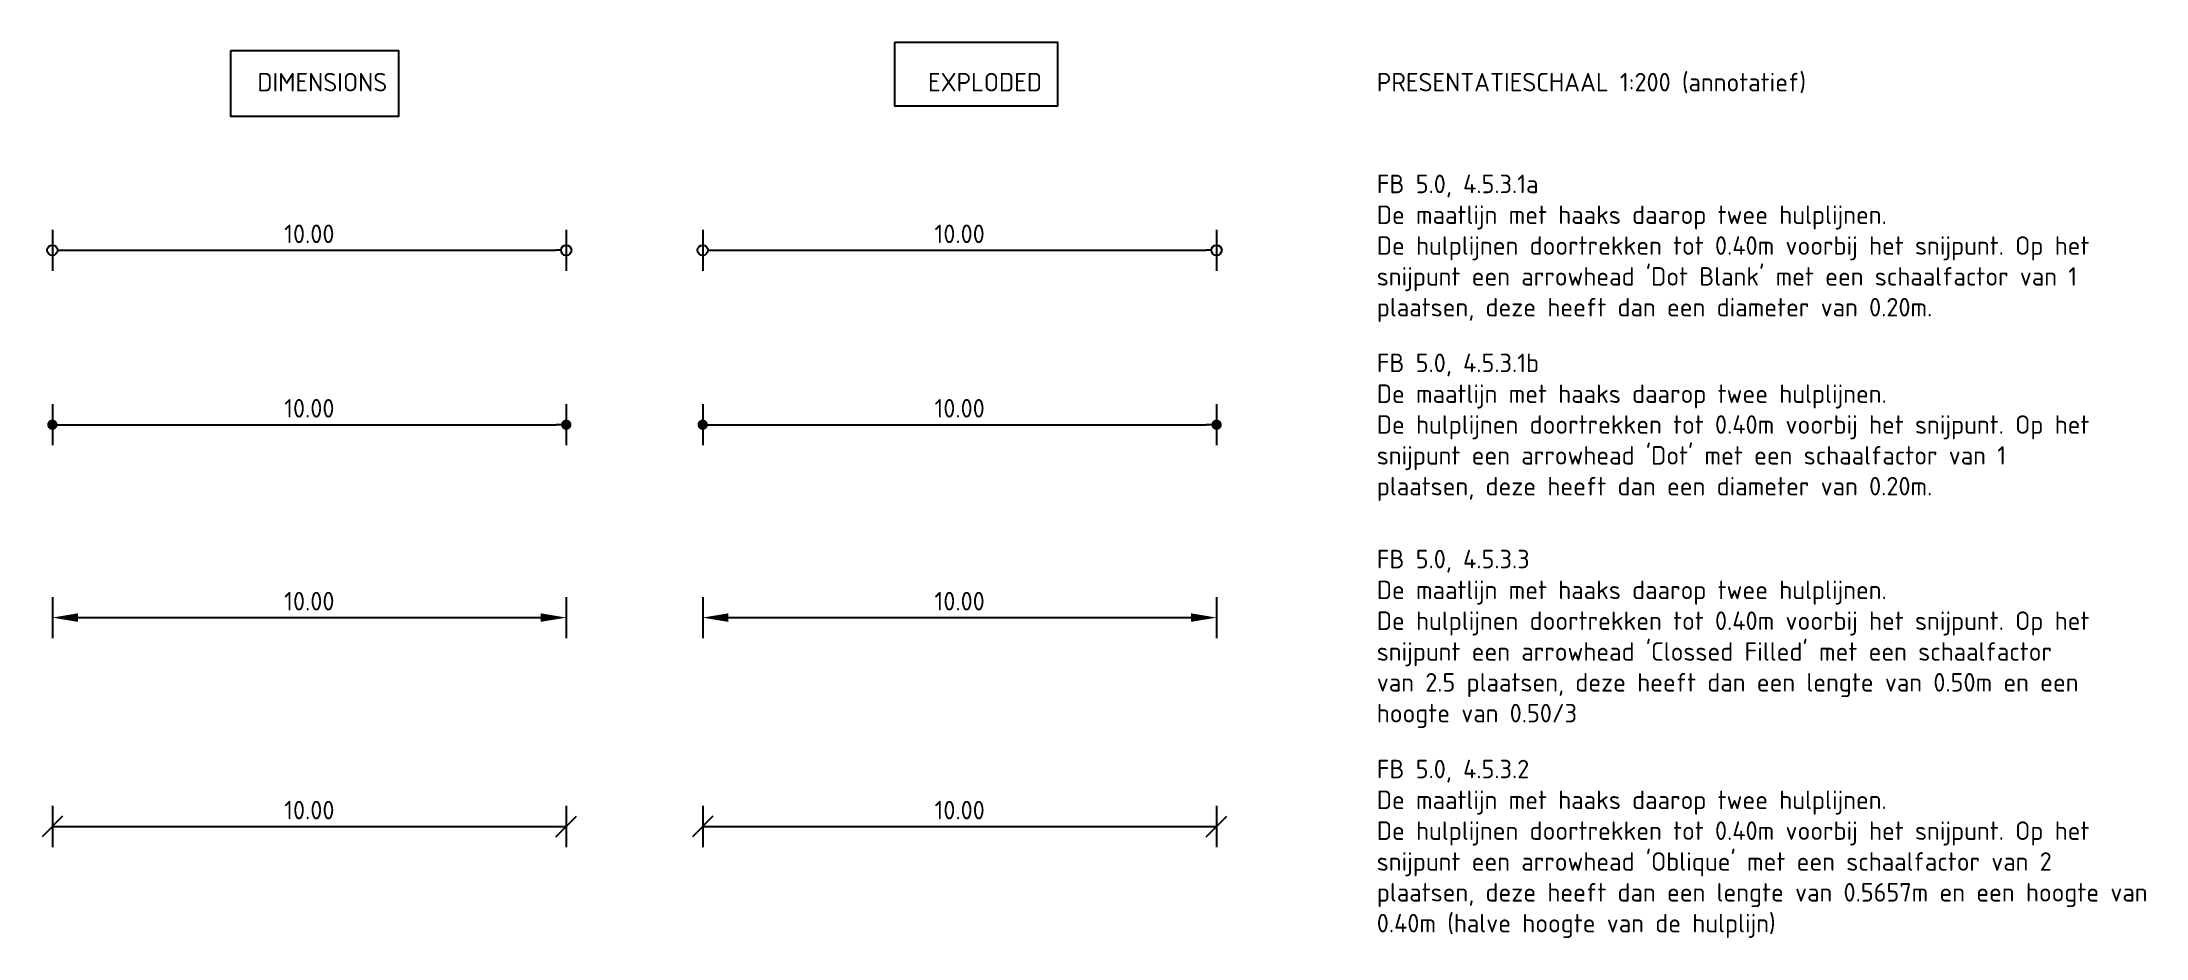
# Model space of a CAD drawing. Header units: metres. Extents: x 2825 to 2865.9, y 1587.7 to 1605.2.
import ezdxf

# ---------------------------------------------------------------- set-up
doc = ezdxf.new("R2010")
doc.units = ezdxf.units.M
doc.header["$PDMODE"] = 35
doc.header["$PDSIZE"] = 3
doc.styles.add('NLCS-ISO-ANNOTATIEF-T18', font='NLCS-ISO.ttf', dxfattribs={"height": 1.8})
doc.dimstyles.new('NLCS-ANNOTATIEF-T18-OPENBOL-X', dxfattribs={"dimtxt": 0.18, "dimasz": 1, "dimexe": 2, "dimexo": 2, "dimgap": 0.7, "dimtad": 1, "dimzin": 0, "dimdsep": 46, "dimtxsty": 'NLCS-ISO-ANNOTATIEF-T18', "dimblk": 'DOTBLANK', "dimcen": 0, "dimadec": 1, "dimazin": 0, "dimtfac": 1, "dimtdec": 4, "dimtofl": 0, "dimtmove": 1, "dimatfit": 3, "dimldrblk": 'DOTBLANK', "dimfxl": 2, "dimfxlon": 1, "dimtfill": 1, "dimtolj": 1, "dimtzin": 0, "dimarcsym": 0})

# ---------------------------------------------------------------- blocks, each defined once
blk = doc.blocks.new('*D14')
at = {"color": 0, "lineweight": -2, "transparency": 16777216}
for p, q in [((2825.158, 1594.354), (2825.158, 1593.554)), ((2835.158, 1594.354), (2835.158, 1593.554)), ((2825.658, 1593.954), (2834.658, 1593.954))]:
    blk.add_line(p, q, dxfattribs=at)
at = {"color": 0, "transparency": 16777216}
for points in [[(2825.658, 1594.038), (2825.658, 1593.871), (2825.158, 1593.954)], [(2834.658, 1594.038), (2834.658, 1593.871), (2835.158, 1593.954)]]:
    blk.add_solid(points, dxfattribs=at)
at = {"layer": 'Defpoints', "color": 0, "transparency": 16777216}
for p in [(2825.158, 1604.436), (2835.158, 1604.345), (2835.158, 1593.954)]:
    blk.add_point(p, dxfattribs=at)
at = {"color": 0, "transparency": 16777216, "insert": (2830.158, 1594.274), "char_height": 0.36, "attachment_point": 5, "style": 'NLCS-ISO-ANNOTATIEF-T18', "bg_fill": 3, "box_fill_scale": 1.1, "bg_fill_color": 256, "bg_fill_true_color": 13158600, "bg_fill_transparency": 0}
blk.add_mtext('\\A1;10.00', dxfattribs=at)
blk = doc.blocks.new('_DotBlank')
at = {"color": 0, "linetype": 'ByBlock', "lineweight": -2}
blk.add_line((-0.5, 0), (-1, 0), dxfattribs=at)
blk.add_circle((0, 0), 0.5, dxfattribs=at)
blk = doc.blocks.new('_Oblique')
at = {"color": 0, "linetype": 'ByBlock', "lineweight": -2}
blk.add_line((-0.5, -0.5), (0.5, 0.5), dxfattribs=at)
blk = doc.blocks.new('*D15')
at = {"color": 0, "lineweight": -2, "transparency": 16777216}
for p, q in [((2825.158, 1590.286), (2825.158, 1589.486)), ((2835.158, 1590.286), (2835.158, 1589.486)), ((2825.158, 1589.886), (2835.158, 1589.886))]:
    blk.add_line(p, q, dxfattribs=at)
at = {"layer": 'Defpoints', "color": 0, "transparency": 16777216}
for p in [(2825.158, 1604.624), (2835.158, 1604.174), (2835.158, 1589.886)]:
    blk.add_point(p, dxfattribs=at)
at = {"color": 0, "lineweight": -2, "transparency": 16777216, "xscale": 0.4, "yscale": 0.4, "zscale": 0.4, "rotation": 180}
blk.add_blockref('_Oblique', (2825.158, 1589.886), dxfattribs=at)
at = {"color": 0, "lineweight": -2, "transparency": 16777216, "xscale": 0.4, "yscale": 0.4, "zscale": 0.4}
blk.add_blockref('_Oblique', (2835.158, 1589.886), dxfattribs=at)
at = {"color": 0, "transparency": 16777216, "insert": (2830.158, 1590.206), "char_height": 0.36, "attachment_point": 5, "style": 'NLCS-ISO-ANNOTATIEF-T18', "bg_fill": 3, "box_fill_scale": 1.1, "bg_fill_color": 256, "bg_fill_true_color": 13158600, "bg_fill_transparency": 0}
blk.add_mtext('\\A1;10.00', dxfattribs=at)
blk = doc.blocks.new('*D16')
at = {"color": 0, "lineweight": -2, "transparency": 16777216}
for p, q in [((2825.158, 1601.507), (2825.158, 1600.707)), ((2835.158, 1601.507), (2835.158, 1600.707)), ((2825.358, 1601.107), (2834.958, 1601.107))]:
    blk.add_line(p, q, dxfattribs=at)
at = {"layer": 'Defpoints', "color": 0, "transparency": 16777216}
for p in [(2825.158, 1604.509), (2835.158, 1604.326), (2835.158, 1601.107)]:
    blk.add_point(p, dxfattribs=at)
at = {"color": 0, "lineweight": -2, "transparency": 16777216, "xscale": 0.2, "yscale": 0.2, "zscale": 0.2, "rotation": 180}
blk.add_blockref('_DotBlank', (2825.158, 1601.107), dxfattribs=at)
at = {"color": 0, "lineweight": -2, "transparency": 16777216, "xscale": 0.2, "yscale": 0.2, "zscale": 0.2}
blk.add_blockref('_DotBlank', (2835.158, 1601.107), dxfattribs=at)
at = {"color": 0, "transparency": 16777216, "insert": (2830.158, 1601.427), "char_height": 0.36, "attachment_point": 5, "style": 'NLCS-ISO-ANNOTATIEF-T18', "bg_fill": 3, "box_fill_scale": 1.1, "bg_fill_color": 256, "bg_fill_true_color": 13158600, "bg_fill_transparency": 0}
blk.add_mtext('\\A1;10.00', dxfattribs=at)
blk = doc.blocks.new('_Dot')
at = {"color": 0, "linetype": 'ByBlock', "lineweight": -2}
blk.add_line((-0.5, 0), (-1, 0), dxfattribs=at)
at = {"color": 0, "linetype": 'ByBlock', "const_width": 0.5}
blk.add_lwpolyline([(-0.25, 0, 1), (0.25, 0, 1)], format="xyb", close=True, dxfattribs=at)
blk = doc.blocks.new('*D17')
at = {"color": 0, "lineweight": -2, "transparency": 16777216}
for p, q in [((2825.158, 1598.11), (2825.158, 1597.31)), ((2835.158, 1598.11), (2835.158, 1597.31)), ((2825.358, 1597.71), (2834.958, 1597.71))]:
    blk.add_line(p, q, dxfattribs=at)
at = {"layer": 'Defpoints', "color": 0, "transparency": 16777216}
for p in [(2825.158, 1604.722), (2835.158, 1604.264), (2835.158, 1597.71)]:
    blk.add_point(p, dxfattribs=at)
at = {"color": 0, "lineweight": -2, "transparency": 16777216, "xscale": 0.2, "yscale": 0.2, "zscale": 0.2, "rotation": 180}
blk.add_blockref('_Dot', (2825.158, 1597.71), dxfattribs=at)
at = {"color": 0, "lineweight": -2, "transparency": 16777216, "xscale": 0.2, "yscale": 0.2, "zscale": 0.2}
blk.add_blockref('_Dot', (2835.158, 1597.71), dxfattribs=at)
at = {"color": 0, "transparency": 16777216, "insert": (2830.158, 1598.03), "char_height": 0.36, "attachment_point": 5, "style": 'NLCS-ISO-ANNOTATIEF-T18', "bg_fill": 3, "box_fill_scale": 1.1, "bg_fill_color": 256, "bg_fill_true_color": 13158600, "bg_fill_transparency": 0}
blk.add_mtext('\\A1;10.00', dxfattribs=at)

msp = doc.modelspace()

# ---------------------------------------------------------------- linework, layer by layer
for p, q in [((2837.813, 1601.507), (2837.813, 1600.707)), ((2847.813, 1601.507), (2847.813, 1600.707)), ((2838.013, 1601.107), (2847.613, 1601.107)), ((2837.813, 1598.11), (2837.813, 1597.31)), ((2847.813, 1598.11), (2847.813, 1597.31)), ((2838.013, 1597.71), (2847.613, 1597.71)), ((2837.813, 1594.354), (2837.813, 1593.554)), ((2847.813, 1594.354), (2847.813, 1593.554)), ((2838.313, 1593.954), (2847.313, 1593.954)), ((2837.813, 1590.286), (2837.813, 1589.486)), ((2847.813, 1590.286), (2847.813, 1589.486)), ((2837.813, 1589.886), (2847.813, 1589.886))]:
    msp.add_line(p, q)
msp.add_lwpolyline([(2841.552, 1605.162), (2844.715, 1605.162), (2844.715, 1603.911), (2841.552, 1603.911)], close=True)
for points in [[(2838.313, 1594.038), (2838.313, 1593.871), (2837.813, 1593.954)], [(2847.313, 1594.038), (2847.313, 1593.871), (2847.813, 1593.954)]]:
    msp.add_solid(points)

# ---------------------------------------------------------------- block references
at = {"rotation": 180}
for name, p, xscale, yscale, zscale in [('_DotBlank', (2837.813, 1601.107), 0.2, 0.2, 0.2), ('_Dot', (2837.813, 1597.71), 0.2, 0.2, 0.2), ('_Oblique', (2837.813, 1589.886), 0.4, 0.4, 0.4)]:
    msp.add_blockref(name, p, dxfattribs=dict(at, xscale=xscale, yscale=yscale, zscale=zscale))
for name, p, xscale, yscale, zscale in [('_DotBlank', (2847.813, 1601.107), 0.2, 0.2, 0.2), ('_Dot', (2847.813, 1597.71), 0.2, 0.2, 0.2), ('_Oblique', (2847.813, 1589.886), 0.4, 0.4, 0.4)]:
    msp.add_blockref(name, p, dxfattribs=dict(xscale=xscale, yscale=yscale, zscale=zscale))

# ---------------------------------------------------------------- texts
at = {"char_height": 0.36, "attachment_point": 1, "style": 'NLCS-ISO-ANNOTATIEF-T18'}
for s, insert, width in [('EXPLODED', (2842.197, 1604.561), 13.9332), ('PRESENTATIESCHAAL 1:200 (annotatief)', (2850.93, 1604.561), 13.9332), ("FB 5.0, 4.5.3.1a\\PDe maatlijn met haaks daarop twee hulplijnen.\\PDe hulplijnen doortrekken tot 0.40m voorbij het snijpunt. Op het snijpunt een arrowhead 'Dot Blank' met een schaalfactor van 1 plaatsen, deze heeft dan een diameter van 0.20m.", (2850.93, 1602.579), 13.9332), ("FB 5.0, 4.5.3.1b\\PDe maatlijn met haaks daarop twee hulplijnen.\\PDe hulplijnen doortrekken tot 0.40m voorbij het snijpunt. Op het snijpunt een arrowhead 'Dot' met een schaalfactor van 1 plaatsen, deze heeft dan een diameter van 0.20m.", (2850.93, 1599.094), 13.9332), ("FB 5.0, 4.5.3.3\\PDe maatlijn met haaks daarop twee hulplijnen.\\PDe hulplijnen doortrekken tot 0.40m voorbij het snijpunt. Op het snijpunt een arrowhead 'Clossed Filled' met een schaalfactor van 2.5 plaatsen, deze heeft dan een lengte van 0.50m en een hoogte van 0.50/3", (2850.93, 1595.274), 13.9332), ("FB 5.0, 4.5.3.2\\PDe maatlijn met haaks daarop twee hulplijnen.\\PDe hulplijnen doortrekken tot 0.40m voorbij het snijpunt. Op het snijpunt een arrowhead 'Oblique' met een schaalfactor van 2 plaatsen, deze heeft dan een lengte van 0.5657m en een hoogte van 0.40m (halve hoogte van de hulplijn)", (2850.93, 1591.185), 15.08859)]:
    msp.add_mtext(s, dxfattribs=dict(at, insert=insert, width=width))

# ---------------------------------------------------------------- dimensions: what is measured, and where the dimension line sits
dim = msp.add_linear_dim(base=(2835.158, 1593.954), p1=(2825.158, 1604.436), p2=(2835.158, 1604.345), dimstyle='NLCS-ANNOTATIEF-T18-OPENBOL-X', override={"dimasz": 2.5, "dimsah": 1})
dim.commit()
dim.dimension.update_dxf_attribs({"geometry": '*D14', "text_midpoint": (2830.158, 1594.274)})

# ---------------------------------------------------------------- next in the draw order: texts
at = {"char_height": 0.36, "attachment_point": 5, "style": 'NLCS-ISO-ANNOTATIEF-T18', "bg_fill": 3, "box_fill_scale": 1.1, "bg_fill_color": 256, "bg_fill_true_color": 13158600, "bg_fill_transparency": 0}
for insert in [(2842.813, 1601.427), (2842.813, 1598.03), (2842.813, 1594.274), (2842.813, 1590.206)]:
    msp.add_mtext('\\A1;10.00', dxfattribs=dict(at, insert=insert))

# ---------------------------------------------------------------- next in the draw order: dimensions: what is measured, and where the dimension line sits
dim = msp.add_linear_dim(base=(2835.158, 1589.886), p1=(2825.158, 1604.624), p2=(2835.158, 1604.174), dimstyle='NLCS-ANNOTATIEF-T18-OPENBOL-X', override={"dimasz": 2, "dimblk1": 'Oblique', "dimblk2": 'Oblique', "dimsah": 1})
dim.commit()
dim.dimension.update_dxf_attribs({"geometry": '*D15', "text_midpoint": (2830.158, 1590.206)})

# ---------------------------------------------------------------- next in the draw order: dimensions: what is measured, and where the dimension line sits
dim = msp.add_linear_dim(base=(2835.158, 1601.107), p1=(2825.158, 1604.509), p2=(2835.158, 1604.326), dimstyle='NLCS-ANNOTATIEF-T18-OPENBOL-X', override={"dimblk1": 'DotBlank', "dimblk2": 'DotBlank', "dimsah": 1})
dim.commit()
dim.dimension.update_dxf_attribs({"geometry": '*D16', "text_midpoint": (2830.158, 1601.427)})

# ---------------------------------------------------------------- next in the draw order: dimensions: what is measured, and where the dimension line sits
dim = msp.add_linear_dim(base=(2835.158, 1597.71), p1=(2825.158, 1604.722), p2=(2835.158, 1604.264), dimstyle='NLCS-ANNOTATIEF-T18-OPENBOL-X', override={"dimblk1": 'Dot', "dimblk2": 'Dot', "dimsah": 1})
dim.commit()
dim.dimension.update_dxf_attribs({"geometry": '*D17', "text_midpoint": (2830.158, 1598.03)})

# ---------------------------------------------------------------- next in the draw order: linework, layer by layer
msp.add_lwpolyline([(2828.634, 1604.998), (2831.896, 1604.998), (2831.896, 1603.713), (2828.634, 1603.713)], close=True)

# ---------------------------------------------------------------- next in the draw order: texts
at = {"insert": (2829.147, 1604.561), "char_height": 0.36, "width": 13.9332, "attachment_point": 1, "style": 'NLCS-ISO-ANNOTATIEF-T18'}
msp.add_mtext('DIMENSIONS', dxfattribs=at)

doc.saveas('drawing.dxf')
